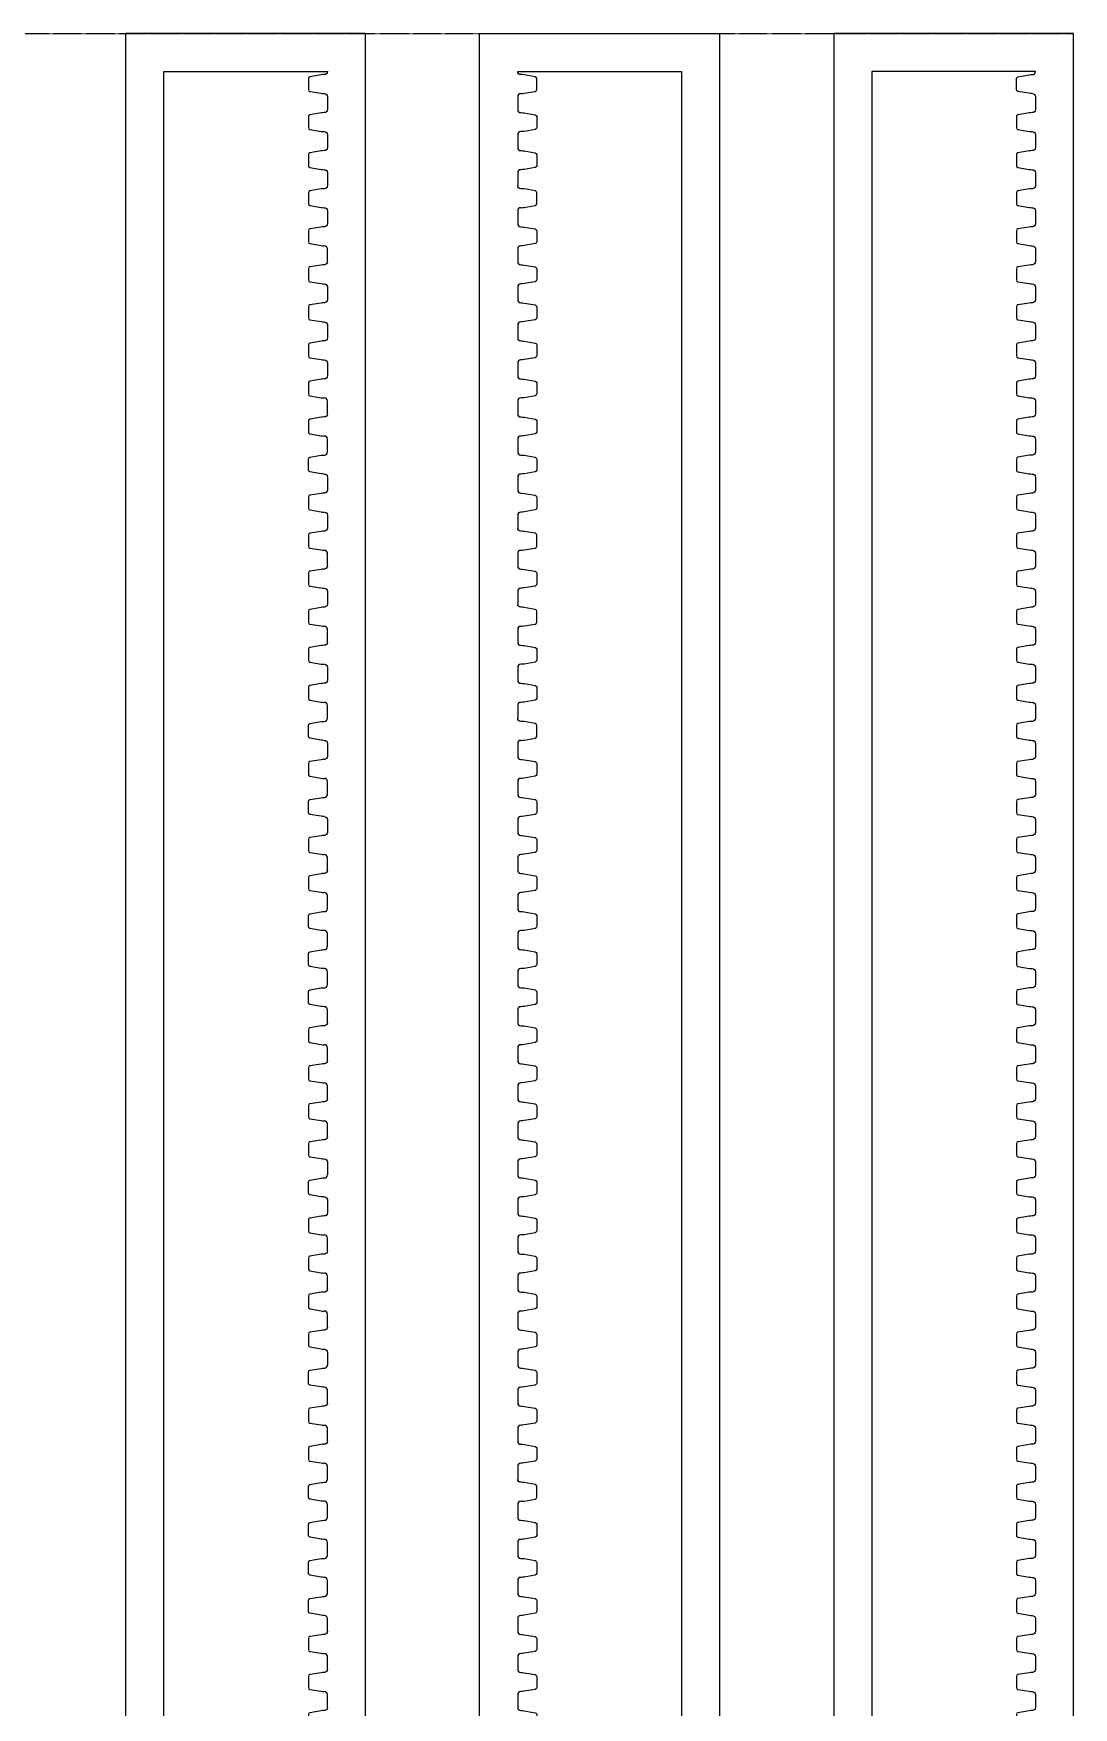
# Model space of a CAD drawing. Header units: millimetres. Extents: x -290 to 290, y -440 to 440.
# Drawn here: x 16.8 to 290, y 0 to 440 of the extents above; entities that cross this region are included whole.
import ezdxf

# ---------------------------------------------------------------- set-up
doc = ezdxf.new("R2010")
doc.units = ezdxf.units.MM
doc.linetypes.add('DASHED', pattern=[0.2067, 0.1654, -0.0413])

msp = doc.modelspace()

# ---------------------------------------------------------------- linework, layer by layer
at = {"color": 190, "linetype": 'DASHED', "lineweight": 25, "true_color": 0x8018ff}
for p in [(-290, 440), (290, -440)]:
    msp.add_line(p, (290, 440), dxfattribs=at)
for points in [[(104, 440), (41, 440), (41, -180), (104, -180)], [(134, 440), (197, 440), (197, -180), (134, -180)], [(290, 440), (227, 440), (227, -180), (290, -180)]]:
    msp.add_lwpolyline(points, close=True)
for points in [[(93.2, -165.8, -0.414214), (94, -166.6), (94, -169.2, -0.414214), (93.2, -170), (51, -170), (51, 430), (94, 430, -0.414214), (93.2, 429.2), (93.16, 429.2, 0.041311), (92.34, 429.13), (89.42, 428.64, 0.366629), (89, 428.15), (89, 425.25, 0.366629), (89.42, 424.76), (92.34, 424.27, 0.041311), (93.16, 424.2)], [(144.84, 424.2, 0.041311), (145.66, 424.27), (148.58, 424.76, 0.366629), (149, 425.25), (149, 428.15, 0.366629), (148.58, 428.64), (145.66, 429.13, 0.041311), (144.84, 429.2), (144.8, 429.2, -0.414214), (144, 430), (187, 430), (187, -170), (144.8, -170, -0.414214), (144, -169.2), (144, -166.6, -0.414214), (144.8, -165.8)], [(279.16, 424.2, -0.041311), (278.34, 424.27), (275.42, 424.76, -0.366629), (275, 425.25), (275, 428.15, -0.366629), (275.42, 428.64), (278.34, 429.13, -0.041311), (279.16, 429.2), (279.2, 429.2, 0.414214), (280, 430), (237, 430), (237, -170), (279.2, -170, 0.414214), (280, -169.2), (280, -166.6, 0.414214), (279.2, -165.8)], [(93.2, 424.2, -0.414214), (94, 423.4), (94, 420)], [(144.8, 424.2, 0.414214), (144, 423.4), (144, 420)], [(279.2, 424.2, -0.414214), (280, 423.4), (280, 420)], [(94, 420, -0.414214), (93.2, 419.2), (93.16, 419.2, 0.041311), (92.34, 419.13), (89.42, 418.64, 0.366629), (89, 418.15), (89, 415.25, 0.366629), (89.42, 414.76), (92.34, 414.27, 0.041311), (93.16, 414.2)], [(144, 420, 0.414214), (144.8, 419.2), (144.84, 419.2, -0.041311), (145.66, 419.13), (148.58, 418.64, -0.366629), (149, 418.15), (149, 415.25, -0.366629), (148.58, 414.76), (145.66, 414.27, -0.041311), (144.84, 414.2)], [(280, 420, -0.414214), (279.2, 419.2), (279.16, 419.2, 0.041311), (278.34, 419.13), (275.42, 418.64, 0.366629), (275, 418.15), (275, 415.25, 0.366629), (275.42, 414.76), (278.34, 414.27, 0.041311), (279.16, 414.2)], [(93.2, 414.2, -0.414214), (94, 413.4), (94, 410)], [(144.8, 414.2, 0.414214), (144, 413.4), (144, 410)], [(279.2, 414.2, -0.414214), (280, 413.4), (280, 410)], [(94, 410, -0.414214), (93.2, 409.2), (93.16, 409.2, 0.041311), (92.34, 409.13), (89.42, 408.64, 0.366629), (89, 408.15), (89, 405.25, 0.366629), (89.42, 404.76), (92.34, 404.27, 0.041311), (93.16, 404.2)], [(144, 410, 0.414214), (144.8, 409.2), (144.84, 409.2, -0.041311), (145.66, 409.13), (148.58, 408.64, -0.366629), (149, 408.15), (149, 405.25, -0.366629), (148.58, 404.76), (145.66, 404.27, -0.041311), (144.84, 404.2)], [(280, 410, -0.414214), (279.2, 409.2), (279.16, 409.2, 0.041311), (278.34, 409.13), (275.42, 408.64, 0.366629), (275, 408.15), (275, 405.25, 0.366629), (275.42, 404.76), (278.34, 404.27, 0.041311), (279.16, 404.2)], [(93.2, 404.2, -0.414214), (94, 403.4), (94, 400)], [(144.8, 404.2, 0.414214), (144, 403.4), (144, 400)], [(279.2, 404.2, -0.414214), (280, 403.4), (280, 400)], [(94, 400, -0.414214), (93.2, 399.2), (93.16, 399.2, 0.041311), (92.34, 399.13), (89.42, 398.64, 0.366629), (89, 398.15), (89, 395.25, 0.366629), (89.42, 394.76), (92.34, 394.27, 0.041311), (93.16, 394.2)], [(144.84, 394.2, 0.041311), (145.66, 394.27), (148.58, 394.76, 0.366629), (149, 395.25), (149, 398.15, 0.366629), (148.58, 398.64), (145.66, 399.13, 0.041311), (144.84, 399.2), (144.8, 399.2, -0.414214), (144, 400)], [(280, 400, -0.414214), (279.2, 399.2), (279.16, 399.2, 0.041311), (278.34, 399.13), (275.42, 398.64, 0.366629), (275, 398.15), (275, 395.25, 0.366629), (275.42, 394.76), (278.34, 394.27, 0.041311), (279.16, 394.2)], [(93.2, 394.2, -0.414214), (94, 393.4), (94, 390)], [(144.8, 394.2, 0.414214), (144, 393.4), (144, 390)], [(279.2, 394.2, -0.414214), (280, 393.4), (280, 390)], [(94, 390, -0.414214), (93.2, 389.2), (93.16, 389.2, 0.041311), (92.34, 389.13), (89.42, 388.64, 0.366629), (89, 388.15), (89, 385.25, 0.366629), (89.42, 384.76), (92.34, 384.27, 0.041311), (93.16, 384.2)], [(144, 390, 0.414214), (144.8, 389.2), (144.84, 389.2, -0.041311), (145.66, 389.13), (148.58, 388.64, -0.366629), (149, 388.15), (149, 385.25, -0.366629), (148.58, 384.76), (145.66, 384.27, -0.041311), (144.84, 384.2)], [(280, 390, -0.414214), (279.2, 389.2), (279.16, 389.2, 0.041311), (278.34, 389.13), (275.42, 388.64, 0.366629), (275, 388.15), (275, 385.25, 0.366629), (275.42, 384.76), (278.34, 384.27, 0.041311), (279.16, 384.2)], [(94, 380), (94, 383.4, 0.414214), (93.2, 384.2)], [(144.8, 384.2, 0.414214), (144, 383.4), (144, 380)], [(279.2, 384.2, -0.414214), (280, 383.4), (280, 380)], [(94, 380, -0.414214), (93.2, 379.2), (93.16, 379.2, 0.041311), (92.34, 379.13), (89.42, 378.64, 0.366629), (89, 378.15), (89, 375.25, 0.366629), (89.42, 374.76), (92.34, 374.27, 0.041311), (93.16, 374.2)], [(144, 380, 0.414214), (144.8, 379.2), (144.84, 379.2, -0.041311), (145.66, 379.13), (148.58, 378.64, -0.366629), (149, 378.15), (149, 375.25, -0.366629), (148.58, 374.76), (145.66, 374.27, -0.041311), (144.84, 374.2)], [(280, 380, -0.414214), (279.2, 379.2), (279.16, 379.2, 0.041311), (278.34, 379.13), (275.42, 378.64, 0.366629), (275, 378.15), (275, 375.25, 0.366629), (275.42, 374.76), (278.34, 374.27, 0.041311), (279.16, 374.2)], [(93.2, 374.2, -0.414214), (94, 373.4), (94, 370)], [(144.8, 374.2, 0.414214), (144, 373.4), (144, 370)], [(279.2, 374.2, -0.414214), (280, 373.4), (280, 370)], [(94, 370, -0.414214), (93.2, 369.2), (93.16, 369.2, 0.041311), (92.34, 369.13), (89.42, 368.64, 0.366629), (89, 368.15), (89, 365.25, 0.366629), (89.42, 364.76), (92.34, 364.27, 0.041311), (93.16, 364.2)], [(144, 370, 0.414214), (144.8, 369.2), (144.84, 369.2, -0.041311), (145.66, 369.13), (148.58, 368.64, -0.366629), (149, 368.15), (149, 365.25, -0.366629), (148.58, 364.76), (145.66, 364.27, -0.041311), (144.84, 364.2)], [(280, 370, -0.414214), (279.2, 369.2), (279.16, 369.2, 0.041311), (278.34, 369.13), (275.42, 368.64, 0.366629), (275, 368.15), (275, 365.25, 0.366629), (275.42, 364.76), (278.34, 364.27, 0.041311), (279.16, 364.2)], [(93.2, 364.2, -0.414214), (94, 363.4), (94, 360)], [(144.8, 364.2, 0.414214), (144, 363.4), (144, 360)], [(279.2, 364.2, -0.414214), (280, 363.4), (280, 360)], [(94, 360, -0.414214), (93.2, 359.2), (93.16, 359.2, 0.041311), (92.34, 359.13), (89.42, 358.64, 0.366629), (89, 358.15), (89, 355.25, 0.366629), (89.42, 354.76), (92.34, 354.27, 0.041311), (93.16, 354.2)], [(144, 360, 0.414214), (144.8, 359.2), (144.84, 359.2, -0.041311), (145.66, 359.13), (148.58, 358.64, -0.366629), (149, 358.15), (149, 355.25, -0.366629), (148.58, 354.76), (145.66, 354.27, -0.041311), (144.84, 354.2)], [(280, 360, -0.414214), (279.2, 359.2), (279.16, 359.2, 0.041311), (278.34, 359.13), (275.42, 358.64, 0.366629), (275, 358.15), (275, 355.25, 0.366629), (275.42, 354.76), (278.34, 354.27, 0.041311), (279.16, 354.2)], [(93.2, 354.2, -0.414214), (94, 353.4), (94, 350)], [(144.8, 354.2, 0.414214), (144, 353.4), (144, 350)], [(279.2, 354.2, -0.414214), (280, 353.4), (280, 350)], [(94, 350, -0.414214), (93.2, 349.2), (93.16, 349.2, 0.041311), (92.34, 349.13), (89.42, 348.64, 0.366629), (89, 348.15), (89, 345.25, 0.366629), (89.42, 344.76), (92.34, 344.27, 0.041311), (93.16, 344.2)], [(144, 350, 0.414214), (144.8, 349.2), (144.84, 349.2, -0.041311), (145.66, 349.13), (148.58, 348.64, -0.366629), (149, 348.15), (149, 345.25, -0.366629), (148.58, 344.76), (145.66, 344.27, -0.041311), (144.84, 344.2)], [(280, 350, -0.414214), (279.2, 349.2), (279.16, 349.2, 0.041311), (278.34, 349.13), (275.42, 348.64, 0.366629), (275, 348.15), (275, 345.25, 0.366629), (275.42, 344.76), (278.34, 344.27, 0.041311), (279.16, 344.2)], [(94, 340), (94, 343.4, 0.414214), (93.2, 344.2)], [(144.8, 344.2, 0.414214), (144, 343.4), (144, 340)], [(279.2, 344.2, -0.414214), (280, 343.4), (280, 340)], [(94, 340, -0.414214), (93.2, 339.2), (93.16, 339.2, 0.041311), (92.34, 339.13), (89.42, 338.64, 0.366629), (89, 338.15), (89, 335.25, 0.366629), (89.42, 334.76), (92.34, 334.27, 0.041311), (93.16, 334.2)], [(144, 340, 0.414214), (144.8, 339.2), (144.84, 339.2, -0.041311), (145.66, 339.13), (148.58, 338.64, -0.366629), (149, 338.15), (149, 335.25, -0.366629), (148.58, 334.76), (145.66, 334.27, -0.041311), (144.84, 334.2)], [(280, 340, -0.414214), (279.2, 339.2), (279.16, 339.2, 0.041311), (278.34, 339.13), (275.42, 338.64, 0.366629), (275, 338.15), (275, 335.25, 0.366629), (275.42, 334.76), (278.34, 334.27, 0.041311), (279.16, 334.2)], [(93.16, 324.2, -0.041311), (92.34, 324.27), (89.42, 324.76, -0.366629), (89, 325.25), (89, 328.15, -0.366629), (89.42, 328.64), (92.34, 329.13, -0.041311), (93.16, 329.2), (93.2, 329.2, 0.414214), (94, 330)], [(94, 330), (94, 333.4, 0.414214), (93.2, 334.2)], [(144.8, 334.2, 0.414214), (144, 333.4), (144, 330)], [(144, 330, 0.414214), (144.8, 329.2), (144.84, 329.2, -0.041311), (145.66, 329.13), (148.58, 328.64, -0.366629), (149, 328.15), (149, 325.25, -0.366629), (148.58, 324.76), (145.66, 324.27, -0.041311), (144.84, 324.2)], [(280, 330, -0.414214), (279.2, 329.2), (279.16, 329.2, 0.041311), (278.34, 329.13), (275.42, 328.64, 0.366629), (275, 328.15), (275, 325.25, 0.366629), (275.42, 324.76), (278.34, 324.27, 0.041311), (279.16, 324.2)], [(279.2, 334.2, -0.414214), (280, 333.4), (280, 330)], [(93.2, 324.2, -0.414214), (94, 323.4), (94, 320)], [(144.8, 324.2, 0.414214), (144, 323.4), (144, 320)], [(279.2, 324.2, -0.414214), (280, 323.4), (280, 320)], [(94, 320, -0.414214), (93.2, 319.2), (93.16, 319.2, 0.041311), (92.34, 319.13), (89.42, 318.64, 0.366629), (89, 318.15), (89, 315.25, 0.366629), (89.42, 314.76), (92.34, 314.27, 0.041311), (93.16, 314.2)], [(144, 320, 0.414214), (144.8, 319.2), (144.84, 319.2, -0.041311), (145.66, 319.13), (148.58, 318.64, -0.366629), (149, 318.15), (149, 315.25, -0.366629), (148.58, 314.76), (145.66, 314.27, -0.041311), (144.84, 314.2)], [(280, 320, -0.414214), (279.2, 319.2), (279.16, 319.2, 0.041311), (278.34, 319.13), (275.42, 318.64, 0.366629), (275, 318.15), (275, 315.25, 0.366629), (275.42, 314.76), (278.34, 314.27, 0.041311), (279.16, 314.2)], [(93.2, 314.2, -0.414214), (94, 313.4), (94, 310)], [(144.8, 314.2, 0.414214), (144, 313.4), (144, 310)], [(279.2, 314.2, -0.414214), (280, 313.4), (280, 310)], [(94, 310, -0.414214), (93.2, 309.2), (93.16, 309.2, 0.041311), (92.34, 309.13), (89.42, 308.64, 0.366629), (89, 308.15), (89, 305.25, 0.366629), (89.42, 304.76), (92.34, 304.27, 0.041311), (93.16, 304.2)], [(144.84, 304.2, 0.041311), (145.66, 304.27), (148.58, 304.76, 0.366629), (149, 305.25), (149, 308.15, 0.366629), (148.58, 308.64), (145.66, 309.13, 0.041311), (144.84, 309.2), (144.8, 309.2, -0.414214), (144, 310)], [(280, 310, -0.414214), (279.2, 309.2), (279.16, 309.2, 0.041311), (278.34, 309.13), (275.42, 308.64, 0.366629), (275, 308.15), (275, 305.25, 0.366629), (275.42, 304.76), (278.34, 304.27, 0.041311), (279.16, 304.2)], [(94, 300), (94, 303.4, 0.414214), (93.2, 304.2)], [(144.8, 304.2, 0.414214), (144, 303.4), (144, 300)], [(279.2, 304.2, -0.414214), (280, 303.4), (280, 300)], [(94, 300, -0.414214), (93.2, 299.2), (93.16, 299.2, 0.041311), (92.34, 299.13), (89.42, 298.64, 0.366629), (89, 298.15), (89, 295.25, 0.366629), (89.42, 294.76), (92.34, 294.27, 0.041311), (93.16, 294.2)], [(144, 300, 0.414214), (144.8, 299.2), (144.84, 299.2, -0.041311), (145.66, 299.13), (148.58, 298.64, -0.366629), (149, 298.15), (149, 295.25, -0.366629), (148.58, 294.76), (145.66, 294.27, -0.041311), (144.84, 294.2)], [(280, 300, -0.414214), (279.2, 299.2), (279.16, 299.2, 0.041311), (278.34, 299.13), (275.42, 298.64, 0.366629), (275, 298.15), (275, 295.25, 0.366629), (275.42, 294.76), (278.34, 294.27, 0.041311), (279.16, 294.2)], [(93.2, 294.2, -0.414214), (94, 293.4), (94, 290)], [(144.8, 294.2, 0.414214), (144, 293.4), (144, 290)], [(279.2, 294.2, -0.414214), (280, 293.4), (280, 290)], [(94, 290, -0.414214), (93.2, 289.2), (93.16, 289.2, 0.041311), (92.34, 289.13), (89.42, 288.64, 0.366629), (89, 288.15), (89, 285.25, 0.366629), (89.42, 284.76), (92.34, 284.27, 0.041311), (93.16, 284.2)], [(144.84, 284.2, 0.041311), (145.66, 284.27), (148.58, 284.76, 0.366629), (149, 285.25), (149, 288.15, 0.366629), (148.58, 288.64), (145.66, 289.13, 0.041311), (144.84, 289.2), (144.8, 289.2, -0.414214), (144, 290)], [(280, 290, -0.414214), (279.2, 289.2), (279.16, 289.2, 0.041311), (278.34, 289.13), (275.42, 288.64, 0.366629), (275, 288.15), (275, 285.25, 0.366629), (275.42, 284.76), (278.34, 284.27, 0.041311), (279.16, 284.2)], [(94, 280), (94, 283.4, 0.414214), (93.2, 284.2)], [(144.8, 284.2, 0.414214), (144, 283.4), (144, 280)], [(279.2, 284.2, -0.414214), (280, 283.4), (280, 280)], [(94, 280, -0.414214), (93.2, 279.2), (93.16, 279.2, 0.041311), (92.34, 279.13), (89.42, 278.64, 0.366629), (89, 278.15), (89, 275.25, 0.366629), (89.42, 274.76), (92.34, 274.27, 0.041311), (93.16, 274.2)], [(144, 280, 0.414214), (144.8, 279.2), (144.84, 279.2, -0.041311), (145.66, 279.13), (148.58, 278.64, -0.366629), (149, 278.15), (149, 275.25, -0.366629), (148.58, 274.76), (145.66, 274.27, -0.041311), (144.84, 274.2)], [(280, 280, -0.414214), (279.2, 279.2), (279.16, 279.2, 0.041311), (278.34, 279.13), (275.42, 278.64, 0.366629), (275, 278.15), (275, 275.25, 0.366629), (275.42, 274.76), (278.34, 274.27, 0.041311), (279.16, 274.2)], [(93.2, 274.2, -0.414214), (94, 273.4), (94, 270)], [(144.8, 274.2, 0.414214), (144, 273.4), (144, 270)], [(279.2, 274.2, -0.414214), (280, 273.4), (280, 270)], [(94, 270, -0.414214), (93.2, 269.2), (93.16, 269.2, 0.041311), (92.34, 269.13), (89.42, 268.64, 0.366629), (89, 268.15), (89, 265.25, 0.366629), (89.42, 264.76), (92.34, 264.27, 0.041311), (93.16, 264.2)], [(144, 270, 0.414214), (144.8, 269.2), (144.84, 269.2, -0.041311), (145.66, 269.13), (148.58, 268.64, -0.366629), (149, 268.15), (149, 265.25, -0.366629), (148.58, 264.76), (145.66, 264.27, -0.041311), (144.84, 264.2)], [(280, 270, -0.414214), (279.2, 269.2), (279.16, 269.2, 0.041311), (278.34, 269.13), (275.42, 268.64, 0.366629), (275, 268.15), (275, 265.25, 0.366629), (275.42, 264.76), (278.34, 264.27, 0.041311), (279.16, 264.2)], [(94, 260), (94, 263.4, 0.414214), (93.2, 264.2)], [(144.8, 264.2, 0.414214), (144, 263.4), (144, 260)], [(279.2, 264.2, -0.414214), (280, 263.4), (280, 260)], [(93.16, 254.2, -0.041311), (92.34, 254.27), (89.42, 254.76, -0.366629), (89, 255.25), (89, 258.15, -0.366629), (89.42, 258.64), (92.34, 259.13, -0.041311), (93.16, 259.2), (93.2, 259.2, 0.414214), (94, 260)], [(144.84, 254.2, 0.041311), (145.66, 254.27), (148.58, 254.76, 0.366629), (149, 255.25), (149, 258.15, 0.366629), (148.58, 258.64), (145.66, 259.13, 0.041311), (144.84, 259.2), (144.8, 259.2, -0.414214), (144, 260)], [(280, 260, -0.414214), (279.2, 259.2), (279.16, 259.2, 0.041311), (278.34, 259.13), (275.42, 258.64, 0.366629), (275, 258.15), (275, 255.25, 0.366629), (275.42, 254.76), (278.34, 254.27, 0.041311), (279.16, 254.2)], [(93.2, 254.2, -0.414214), (94, 253.4), (94, 250)], [(144.8, 254.2, 0.414214), (144, 253.4), (144, 250)], [(279.2, 254.2, -0.414214), (280, 253.4), (280, 250)], [(94, 250, -0.414214), (93.2, 249.2), (93.16, 249.2, 0.041311), (92.34, 249.13), (89.42, 248.64, 0.366629), (89, 248.15), (89, 245.25, 0.366629), (89.42, 244.76), (92.34, 244.27, 0.041311), (93.16, 244.2)], [(144, 250, 0.414214), (144.8, 249.2), (144.84, 249.2, -0.041311), (145.66, 249.13), (148.58, 248.64, -0.366629), (149, 248.15), (149, 245.25, -0.366629), (148.58, 244.76), (145.66, 244.27, -0.041311), (144.84, 244.2)], [(280, 250, -0.414214), (279.2, 249.2), (279.16, 249.2, 0.041311), (278.34, 249.13), (275.42, 248.64, 0.366629), (275, 248.15), (275, 245.25, 0.366629), (275.42, 244.76), (278.34, 244.27, 0.041311), (279.16, 244.2)], [(94, 240), (94, 243.4, 0.414214), (93.2, 244.2)], [(144.8, 244.2, 0.414214), (144, 243.4), (144, 240)], [(279.2, 244.2, -0.414214), (280, 243.4), (280, 240)], [(93.16, 234.2, -0.041311), (92.34, 234.27), (89.42, 234.76, -0.366629), (89, 235.25), (89, 238.15, -0.366629), (89.42, 238.64), (92.34, 239.13, -0.041311), (93.16, 239.2), (93.2, 239.2, 0.414214), (94, 240)], [(144, 240, 0.414214), (144.8, 239.2), (144.84, 239.2, -0.041311), (145.66, 239.13), (148.58, 238.64, -0.366629), (149, 238.15), (149, 235.25, -0.366629), (148.58, 234.76), (145.66, 234.27, -0.041311), (144.84, 234.2)], [(280, 240, -0.414214), (279.2, 239.2), (279.16, 239.2, 0.041311), (278.34, 239.13), (275.42, 238.64, 0.366629), (275, 238.15), (275, 235.25, 0.366629), (275.42, 234.76), (278.34, 234.27, 0.041311), (279.16, 234.2)], [(93.2, 234.2, -0.414214), (94, 233.4), (94, 230)], [(144.8, 234.2, 0.414214), (144, 233.4), (144, 230)], [(279.2, 234.2, -0.414214), (280, 233.4), (280, 230)], [(94, 230, -0.414214), (93.2, 229.2), (93.16, 229.2, 0.041311), (92.34, 229.13), (89.42, 228.64, 0.366629), (89, 228.15), (89, 225.25, 0.366629), (89.42, 224.76), (92.34, 224.27, 0.041311), (93.16, 224.2)], [(144, 230, 0.414214), (144.8, 229.2), (144.84, 229.2, -0.041311), (145.66, 229.13), (148.58, 228.64, -0.366629), (149, 228.15), (149, 225.25, -0.366629), (148.58, 224.76), (145.66, 224.27, -0.041311), (144.84, 224.2)], [(280, 230, -0.414214), (279.2, 229.2), (279.16, 229.2, 0.041311), (278.34, 229.13), (275.42, 228.64, 0.366629), (275, 228.15), (275, 225.25, 0.366629), (275.42, 224.76), (278.34, 224.27, 0.041311), (279.16, 224.2)], [(94, 220, -0.414214), (93.2, 219.2), (93.16, 219.2, 0.041311), (92.34, 219.13), (89.42, 218.64, 0.366629), (89, 218.15), (89, 215.25, 0.366629), (89.42, 214.76), (92.34, 214.27, 0.041311), (93.16, 214.2)], [(94, 220), (94, 223.4, 0.414214), (93.2, 224.2)], [(144.8, 224.2, 0.414214), (144, 223.4), (144, 220)], [(144, 220, 0.414214), (144.8, 219.2), (144.84, 219.2, -0.041311), (145.66, 219.13), (148.58, 218.64, -0.366629), (149, 218.15), (149, 215.25, -0.366629), (148.58, 214.76), (145.66, 214.27, -0.041311), (144.84, 214.2)], [(280, 220, -0.414214), (279.2, 219.2), (279.16, 219.2, 0.041311), (278.34, 219.13), (275.42, 218.64, 0.366629), (275, 218.15), (275, 215.25, 0.366629), (275.42, 214.76), (278.34, 214.27, 0.041311), (279.16, 214.2)], [(279.2, 224.2, -0.414214), (280, 223.4), (280, 220)], [(94, 210), (94, 213.4, 0.414214), (93.2, 214.2)], [(144.8, 214.2, 0.414214), (144, 213.4), (144, 210)], [(279.2, 214.2, -0.414214), (280, 213.4), (280, 210)], [(93.16, 204.2, -0.041311), (92.34, 204.27), (89.42, 204.76, -0.366629), (89, 205.25), (89, 208.15, -0.366629), (89.42, 208.64), (92.34, 209.13, -0.041311), (93.16, 209.2), (93.2, 209.2, 0.414214), (94, 210)], [(144, 210, 0.414214), (144.8, 209.2), (144.84, 209.2, -0.041311), (145.66, 209.13), (148.58, 208.64, -0.366629), (149, 208.15), (149, 205.25, -0.366629), (148.58, 204.76), (145.66, 204.27, -0.041311), (144.84, 204.2)], [(280, 210, -0.414214), (279.2, 209.2), (279.16, 209.2, 0.041311), (278.34, 209.13), (275.42, 208.64, 0.366629), (275, 208.15), (275, 205.25, 0.366629), (275.42, 204.76), (278.34, 204.27, 0.041311), (279.16, 204.2)], [(94, 200), (94, 203.4, 0.414214), (93.2, 204.2)], [(144.8, 204.2, 0.414214), (144, 203.4), (144, 200)], [(279.2, 204.2, -0.414214), (280, 203.4), (280, 200)], [(93.16, 194.2, -0.041311), (92.34, 194.27), (89.42, 194.76, -0.366629), (89, 195.25), (89, 198.15, -0.366629), (89.42, 198.64), (92.34, 199.13, -0.041311), (93.16, 199.2), (93.2, 199.2, 0.414214), (94, 200)], [(144, 200, 0.414214), (144.8, 199.2), (144.84, 199.2, -0.041311), (145.66, 199.13), (148.58, 198.64, -0.366629), (149, 198.15), (149, 195.25, -0.366629), (148.58, 194.76), (145.66, 194.27, -0.041311), (144.84, 194.2)], [(280, 200, -0.414214), (279.2, 199.2), (279.16, 199.2, 0.041311), (278.34, 199.13), (275.42, 198.64, 0.366629), (275, 198.15), (275, 195.25, 0.366629), (275.42, 194.76), (278.34, 194.27, 0.041311), (279.16, 194.2)], [(94, 190), (94, 193.4, 0.414214), (93.2, 194.2)], [(144.8, 194.2, 0.414214), (144, 193.4), (144, 190)], [(279.2, 194.2, -0.414214), (280, 193.4), (280, 190)], [(93.16, 184.2, -0.041311), (92.34, 184.27), (89.42, 184.76, -0.366629), (89, 185.25), (89, 188.15, -0.366629), (89.42, 188.64), (92.34, 189.13, -0.041311), (93.16, 189.2), (93.2, 189.2, 0.414214), (94, 190)], [(144, 190, 0.414214), (144.8, 189.2), (144.84, 189.2, -0.041311), (145.66, 189.13), (148.58, 188.64, -0.366629), (149, 188.15), (149, 185.25, -0.366629), (148.58, 184.76), (145.66, 184.27, -0.041311), (144.84, 184.2)], [(280, 190, -0.414214), (279.2, 189.2), (279.16, 189.2, 0.041311), (278.34, 189.13), (275.42, 188.64, 0.366629), (275, 188.15), (275, 185.25, 0.366629), (275.42, 184.76), (278.34, 184.27, 0.041311), (279.16, 184.2)], [(94, 180), (94, 183.4, 0.414214), (93.2, 184.2)], [(144.8, 184.2, 0.414214), (144, 183.4), (144, 180)], [(279.2, 184.2, -0.414214), (280, 183.4), (280, 180)], [(94, 180, -0.414214), (93.2, 179.2), (93.16, 179.2, 0.041311), (92.34, 179.13), (89.42, 178.64, 0.366629), (89, 178.15), (89, 175.25, 0.366629), (89.42, 174.76), (92.34, 174.27, 0.041311), (93.16, 174.2)], [(144, 180, 0.414214), (144.8, 179.2), (144.84, 179.2, -0.041311), (145.66, 179.13), (148.58, 178.64, -0.366629), (149, 178.15), (149, 175.25, -0.366629), (148.58, 174.76), (145.66, 174.27, -0.041311), (144.84, 174.2)], [(280, 180, -0.414214), (279.2, 179.2), (279.16, 179.2, 0.041311), (278.34, 179.13), (275.42, 178.64, 0.366629), (275, 178.15), (275, 175.25, 0.366629), (275.42, 174.76), (278.34, 174.27, 0.041311), (279.16, 174.2)], [(94, 170), (94, 173.4, 0.414214), (93.2, 174.2)], [(144.8, 174.2, 0.414214), (144, 173.4), (144, 170)], [(279.2, 174.2, -0.414214), (280, 173.4), (280, 170)], [(94, 170, -0.414214), (93.2, 169.2), (93.16, 169.2, 0.041311), (92.34, 169.13), (89.42, 168.64, 0.366629), (89, 168.15), (89, 165.25, 0.366629), (89.42, 164.76), (92.34, 164.27, 0.041311), (93.16, 164.2)], [(144, 170, 0.414214), (144.8, 169.2), (144.84, 169.2, -0.041311), (145.66, 169.13), (148.58, 168.64, -0.366629), (149, 168.15), (149, 165.25, -0.366629), (148.58, 164.76), (145.66, 164.27, -0.041311), (144.84, 164.2)], [(280, 170, -0.414214), (279.2, 169.2), (279.16, 169.2, 0.041311), (278.34, 169.13), (275.42, 168.64, 0.366629), (275, 168.15), (275, 165.25, 0.366629), (275.42, 164.76), (278.34, 164.27, 0.041311), (279.16, 164.2)], [(94, 160), (94, 163.4, 0.414214), (93.2, 164.2)], [(144.8, 164.2, 0.414214), (144, 163.4), (144, 160)], [(279.2, 164.2, -0.414214), (280, 163.4), (280, 160)], [(94, 160, -0.414214), (93.2, 159.2), (93.16, 159.2, 0.041311), (92.34, 159.13), (89.42, 158.64, 0.366629), (89, 158.15), (89, 155.25, 0.366629), (89.42, 154.76), (92.34, 154.27, 0.041311), (93.16, 154.2)], [(144, 160, 0.414214), (144.8, 159.2), (144.84, 159.2, -0.041311), (145.66, 159.13), (148.58, 158.64, -0.366629), (149, 158.15), (149, 155.25, -0.366629), (148.58, 154.76), (145.66, 154.27, -0.041311), (144.84, 154.2)], [(280, 160, -0.414214), (279.2, 159.2), (279.16, 159.2, 0.041311), (278.34, 159.13), (275.42, 158.64, 0.366629), (275, 158.15), (275, 155.25, 0.366629), (275.42, 154.76), (278.34, 154.27, 0.041311), (279.16, 154.2)], [(94, 150), (94, 153.4, 0.414214), (93.2, 154.2)], [(144.8, 154.2, 0.414214), (144, 153.4), (144, 150)], [(279.2, 154.2, -0.414214), (280, 153.4), (280, 150)], [(94, 150, -0.414214), (93.2, 149.2), (93.16, 149.2, 0.041311), (92.34, 149.13), (89.42, 148.64, 0.366629), (89, 148.15), (89, 145.25, 0.366629), (89.42, 144.76), (92.34, 144.27, 0.041311), (93.16, 144.2)], [(144, 150, 0.414214), (144.8, 149.2), (144.84, 149.2, -0.041311), (145.66, 149.13), (148.58, 148.64, -0.366629), (149, 148.15), (149, 145.25, -0.366629), (148.58, 144.76), (145.66, 144.27, -0.041311), (144.84, 144.2)], [(280, 150, -0.414214), (279.2, 149.2), (279.16, 149.2, 0.041311), (278.34, 149.13), (275.42, 148.64, 0.366629), (275, 148.15), (275, 145.25, 0.366629), (275.42, 144.76), (278.34, 144.27, 0.041311), (279.16, 144.2)], [(93.2, 144.2, -0.414214), (94, 143.4), (94, 140)], [(144.8, 144.2, 0.414214), (144, 143.4), (144, 140)], [(279.2, 144.2, -0.414214), (280, 143.4), (280, 140)], [(93.16, 134.2, -0.041311), (92.34, 134.27), (89.42, 134.76, -0.366629), (89, 135.25), (89, 138.15, -0.366629), (89.42, 138.64), (92.34, 139.13, -0.041311), (93.16, 139.2), (93.2, 139.2, 0.414214), (94, 140)], [(144, 140, 0.414214), (144.8, 139.2), (144.84, 139.2, -0.041311), (145.66, 139.13), (148.58, 138.64, -0.366629), (149, 138.15), (149, 135.25, -0.366629), (148.58, 134.76), (145.66, 134.27, -0.041311), (144.84, 134.2)], [(280, 140, -0.414214), (279.2, 139.2), (279.16, 139.2, 0.041311), (278.34, 139.13), (275.42, 138.64, 0.366629), (275, 138.15), (275, 135.25, 0.366629), (275.42, 134.76), (278.34, 134.27, 0.041311), (279.16, 134.2)], [(93.2, 134.2, -0.414214), (94, 133.4), (94, 130)], [(144.8, 134.2, 0.414214), (144, 133.4), (144, 130)], [(279.2, 134.2, -0.414214), (280, 133.4), (280, 130)], [(94, 130, -0.414214), (93.2, 129.2), (93.16, 129.2, 0.041311), (92.34, 129.13), (89.42, 128.64, 0.366629), (89, 128.15), (89, 125.25, 0.366629), (89.42, 124.76), (92.34, 124.27, 0.041311), (93.16, 124.2)], [(144, 130, 0.414214), (144.8, 129.2), (144.84, 129.2, -0.041311), (145.66, 129.13), (148.58, 128.64, -0.366629), (149, 128.15), (149, 125.25, -0.366629), (148.58, 124.76), (145.66, 124.27, -0.041311), (144.84, 124.2)], [(280, 130, -0.414214), (279.2, 129.2), (279.16, 129.2, 0.041311), (278.34, 129.13), (275.42, 128.64, 0.366629), (275, 128.15), (275, 125.25, 0.366629), (275.42, 124.76), (278.34, 124.27, 0.041311), (279.16, 124.2)], [(94, 120), (94, 123.4, 0.414214), (93.2, 124.2)], [(144.8, 124.2, 0.414214), (144, 123.4), (144, 120)], [(279.2, 124.2, -0.414214), (280, 123.4), (280, 120)], [(94, 120, -0.414214), (93.2, 119.2), (93.16, 119.2, 0.041311), (92.34, 119.13), (89.42, 118.64, 0.366629), (89, 118.15), (89, 115.25, 0.366629), (89.42, 114.76), (92.34, 114.27, 0.041311), (93.16, 114.2)], [(144, 120, 0.414214), (144.8, 119.2), (144.84, 119.2, -0.041311), (145.66, 119.13), (148.58, 118.64, -0.366629), (149, 118.15), (149, 115.25, -0.366629), (148.58, 114.76), (145.66, 114.27, -0.041311), (144.84, 114.2)], [(280, 120, -0.414214), (279.2, 119.2), (279.16, 119.2, 0.041311), (278.34, 119.13), (275.42, 118.64, 0.366629), (275, 118.15), (275, 115.25, 0.366629), (275.42, 114.76), (278.34, 114.27, 0.041311), (279.16, 114.2)], [(94, 110, -0.414214), (93.2, 109.2), (93.16, 109.2, 0.041311), (92.34, 109.13), (89.42, 108.64, 0.366629), (89, 108.15), (89, 105.25, 0.366629), (89.42, 104.76), (92.34, 104.27, 0.041311), (93.16, 104.2)], [(94, 110), (94, 113.4, 0.414214), (93.2, 114.2)], [(144.8, 114.2, 0.414214), (144, 113.4), (144, 110)], [(144, 110, 0.414214), (144.8, 109.2), (144.84, 109.2, -0.041311), (145.66, 109.13), (148.58, 108.64, -0.366629), (149, 108.15), (149, 105.25, -0.366629), (148.58, 104.76), (145.66, 104.27, -0.041311), (144.84, 104.2)], [(280, 110, -0.414214), (279.2, 109.2), (279.16, 109.2, 0.041311), (278.34, 109.13), (275.42, 108.64, 0.366629), (275, 108.15), (275, 105.25, 0.366629), (275.42, 104.76), (278.34, 104.27, 0.041311), (279.16, 104.2)], [(279.2, 114.2, -0.414214), (280, 113.4), (280, 110)], [(94, 100), (94, 103.4, 0.414214), (93.2, 104.2)], [(144.8, 104.2, 0.414214), (144, 103.4), (144, 100)], [(279.2, 104.2, -0.414214), (280, 103.4), (280, 100)], [(94, 100, -0.414214), (93.2, 99.2), (93.16, 99.2, 0.041311), (92.34, 99.13), (89.42, 98.64, 0.366629), (89, 98.15), (89, 95.25, 0.366629), (89.42, 94.76), (92.34, 94.27, 0.041311), (93.16, 94.2)], [(144, 100, 0.414214), (144.8, 99.2), (144.84, 99.2, -0.041311), (145.66, 99.13), (148.58, 98.64, -0.366629), (149, 98.15), (149, 95.25, -0.366629), (148.58, 94.76), (145.66, 94.27, -0.041311), (144.84, 94.2)], [(280, 100, -0.414214), (279.2, 99.2), (279.16, 99.2, 0.041311), (278.34, 99.13), (275.42, 98.64, 0.366629), (275, 98.15), (275, 95.25, 0.366629), (275.42, 94.76), (278.34, 94.27, 0.041311), (279.16, 94.2)], [(93.2, 94.2, -0.414214), (94, 93.4), (94, 90)], [(144.8, 94.2, 0.414214), (144, 93.4), (144, 90)], [(279.2, 94.2, -0.414214), (280, 93.4), (280, 90)], [(93.16, 84.2, -0.041311), (92.34, 84.27), (89.42, 84.76, -0.366629), (89, 85.25), (89, 88.15, -0.366629), (89.42, 88.64), (92.34, 89.13, -0.041311), (93.16, 89.2), (93.2, 89.2, 0.414214), (94, 90)], [(144, 90, 0.414214), (144.8, 89.2), (144.84, 89.2, -0.041311), (145.66, 89.13), (148.58, 88.64, -0.366629), (149, 88.15), (149, 85.25, -0.366629), (148.58, 84.76), (145.66, 84.27, -0.041311), (144.84, 84.2)], [(280, 90, -0.414214), (279.2, 89.2), (279.16, 89.2, 0.041311), (278.34, 89.13), (275.42, 88.64, 0.366629), (275, 88.15), (275, 85.25, 0.366629), (275.42, 84.76), (278.34, 84.27, 0.041311), (279.16, 84.2)], [(94, 80), (94, 83.4, 0.414214), (93.2, 84.2)], [(144.8, 84.2, 0.414214), (144, 83.4), (144, 80)], [(279.2, 84.2, -0.414214), (280, 83.4), (280, 80)], [(94, 80, -0.414214), (93.2, 79.2), (93.16, 79.2, 0.041311), (92.34, 79.13), (89.42, 78.64, 0.366629), (89, 78.15), (89, 75.25, 0.366629), (89.42, 74.76), (92.34, 74.27, 0.041311), (93.16, 74.2)], [(144, 80, 0.414214), (144.8, 79.2), (144.84, 79.2, -0.041311), (145.66, 79.13), (148.58, 78.64, -0.366629), (149, 78.15), (149, 75.25, -0.366629), (148.58, 74.76), (145.66, 74.27, -0.041311), (144.84, 74.2)], [(280, 80, -0.414214), (279.2, 79.2), (279.16, 79.2, 0.041311), (278.34, 79.13), (275.42, 78.64, 0.366629), (275, 78.15), (275, 75.25, 0.366629), (275.42, 74.76), (278.34, 74.27, 0.041311), (279.16, 74.2)], [(94, 70), (94, 73.4, 0.414214), (93.2, 74.2)], [(144.8, 74.2, 0.414214), (144, 73.4), (144, 70)], [(279.2, 74.2, -0.414214), (280, 73.4), (280, 70)], [(94, 70, -0.414214), (93.2, 69.2), (93.16, 69.2, 0.041311), (92.34, 69.13), (89.42, 68.64, 0.366629), (89, 68.15), (89, 65.25, 0.366629), (89.42, 64.76), (92.34, 64.27, 0.041311), (93.16, 64.2)], [(144, 70, 0.414214), (144.8, 69.2), (144.84, 69.2, -0.041311), (145.66, 69.13), (148.58, 68.64, -0.366629), (149, 68.15), (149, 65.25, -0.366629), (148.58, 64.76), (145.66, 64.27, -0.041311), (144.84, 64.2)], [(280, 70, -0.414214), (279.2, 69.2), (279.16, 69.2, 0.041311), (278.34, 69.13), (275.42, 68.64, 0.366629), (275, 68.15), (275, 65.25, 0.366629), (275.42, 64.76), (278.34, 64.27, 0.041311), (279.16, 64.2)], [(94, 60), (94, 63.4, 0.414214), (93.2, 64.2)], [(144.8, 64.2, 0.414214), (144, 63.4), (144, 60)], [(279.2, 64.2, -0.414214), (280, 63.4), (280, 60)], [(93.16, 54.2, -0.041311), (92.34, 54.27), (89.42, 54.76, -0.366629), (89, 55.25), (89, 58.15, -0.366629), (89.42, 58.64), (92.34, 59.13, -0.041311), (93.16, 59.2), (93.2, 59.2, 0.414214), (94, 60)], [(144.84, 54.2, 0.041311), (145.66, 54.27), (148.58, 54.76, 0.366629), (149, 55.25), (149, 58.15, 0.366629), (148.58, 58.64), (145.66, 59.13, 0.041311), (144.84, 59.2), (144.8, 59.2, -0.414214), (144, 60)], [(280, 60, -0.414214), (279.2, 59.2), (279.16, 59.2, 0.041311), (278.34, 59.13), (275.42, 58.64, 0.366629), (275, 58.15), (275, 55.25, 0.366629), (275.42, 54.76), (278.34, 54.27, 0.041311), (279.16, 54.2)], [(94, 50), (94, 53.4, 0.414214), (93.2, 54.2)], [(144.8, 54.2, 0.414214), (144, 53.4), (144, 50)], [(279.2, 54.2, -0.414214), (280, 53.4), (280, 50)], [(93.16, 44.2, -0.041311), (92.34, 44.27), (89.42, 44.76, -0.366629), (89, 45.25), (89, 48.15, -0.366629), (89.42, 48.64), (92.34, 49.13, -0.041311), (93.16, 49.2), (93.2, 49.2, 0.414214), (94, 50)], [(144, 50, 0.414214), (144.8, 49.2), (144.84, 49.2, -0.041311), (145.66, 49.13), (148.58, 48.64, -0.366629), (149, 48.15), (149, 45.25, -0.366629), (148.58, 44.76), (145.66, 44.27, -0.041311), (144.84, 44.2)], [(280, 50, -0.414214), (279.2, 49.2), (279.16, 49.2, 0.041311), (278.34, 49.13), (275.42, 48.64, 0.366629), (275, 48.15), (275, 45.25, 0.366629), (275.42, 44.76), (278.34, 44.27, 0.041311), (279.16, 44.2)], [(94, 40), (94, 43.4, 0.414214), (93.2, 44.2)], [(144.8, 44.2, 0.414214), (144, 43.4), (144, 40)], [(279.2, 44.2, -0.414214), (280, 43.4), (280, 40)], [(93.16, 34.2, -0.041311), (92.34, 34.27), (89.42, 34.76, -0.366629), (89, 35.25), (89, 38.15, -0.366629), (89.42, 38.64), (92.34, 39.13, -0.041311), (93.16, 39.2), (93.2, 39.2, 0.414214), (94, 40)], [(144, 40, 0.414214), (144.8, 39.2), (144.84, 39.2, -0.041311), (145.66, 39.13), (148.58, 38.64, -0.366629), (149, 38.15), (149, 35.25, -0.366629), (148.58, 34.76), (145.66, 34.27, -0.041311), (144.84, 34.2)], [(280, 40, -0.414214), (279.2, 39.2), (279.16, 39.2, 0.041311), (278.34, 39.13), (275.42, 38.64, 0.366629), (275, 38.15), (275, 35.25, 0.366629), (275.42, 34.76), (278.34, 34.27, 0.041311), (279.16, 34.2)], [(94, 30), (94, 33.4, 0.414214), (93.2, 34.2)], [(144.8, 34.2, 0.414214), (144, 33.4), (144, 30)], [(279.2, 34.2, -0.414214), (280, 33.4), (280, 30)], [(93.16, 24.2, -0.041311), (92.34, 24.27), (89.42, 24.76, -0.366629), (89, 25.25), (89, 28.15, -0.366629), (89.42, 28.64), (92.34, 29.13, -0.041311), (93.16, 29.2), (93.2, 29.2, 0.414214), (94, 30)], [(144, 30, 0.414214), (144.8, 29.2), (144.84, 29.2, -0.041311), (145.66, 29.13), (148.58, 28.64, -0.366629), (149, 28.15), (149, 25.25, -0.366629), (148.58, 24.76), (145.66, 24.27, -0.041311), (144.84, 24.2)], [(280, 30, -0.414214), (279.2, 29.2), (279.16, 29.2, 0.041311), (278.34, 29.13), (275.42, 28.64, 0.366629), (275, 28.15), (275, 25.25, 0.366629), (275.42, 24.76), (278.34, 24.27, 0.041311), (279.16, 24.2)], [(94, 20), (94, 23.4, 0.414214), (93.2, 24.2)], [(144.8, 24.2, 0.414214), (144, 23.4), (144, 20)], [(279.2, 24.2, -0.414214), (280, 23.4), (280, 20)], [(94, 20, -0.414214), (93.2, 19.2), (93.16, 19.2, 0.041311), (92.34, 19.13), (89.42, 18.64, 0.366629), (89, 18.15), (89, 15.25, 0.366629), (89.42, 14.76), (92.34, 14.27, 0.041311), (93.16, 14.2)], [(144, 20, 0.414214), (144.8, 19.2), (144.84, 19.2, -0.041311), (145.66, 19.13), (148.58, 18.64, -0.366629), (149, 18.15), (149, 15.25, -0.366629), (148.58, 14.76), (145.66, 14.27, -0.041311), (144.84, 14.2)], [(280, 20, -0.414214), (279.2, 19.2), (279.16, 19.2, 0.041311), (278.34, 19.13), (275.42, 18.64, 0.366629), (275, 18.15), (275, 15.25, 0.366629), (275.42, 14.76), (278.34, 14.27, 0.041311), (279.16, 14.2)], [(94, 10), (94, 13.4, 0.414214), (93.2, 14.2)], [(144.8, 14.2, 0.414214), (144, 13.4), (144, 10)], [(279.2, 14.2, -0.414214), (280, 13.4), (280, 10)], [(94, 10, -0.414214), (93.2, 9.2), (93.16, 9.2, 0.041311), (92.34, 9.13), (89.42, 8.64, 0.366629), (89, 8.15), (89, 5.25, 0.366629), (89.42, 4.76), (92.34, 4.27, 0.041311), (93.16, 4.2)], [(144, 10, 0.414214), (144.8, 9.2), (144.84, 9.2, -0.041311), (145.66, 9.13), (148.58, 8.64, -0.366629), (149, 8.15), (149, 5.25, -0.366629), (148.58, 4.76), (145.66, 4.27, -0.041311), (144.84, 4.2)], [(280, 10, -0.414214), (279.2, 9.2), (279.16, 9.2, 0.041311), (278.34, 9.13), (275.42, 8.64, 0.366629), (275, 8.15), (275, 5.25, 0.366629), (275.42, 4.76), (278.34, 4.27, 0.041311), (279.16, 4.2)], [(94, 0, -0.414214), (93.2, -0.8), (93.16, -0.8, 0.041311), (92.34, -0.87), (89.42, -1.36, 0.366629), (89, -1.85), (89, -4.75, 0.366629), (89.42, -5.24), (92.34, -5.73, 0.041311), (93.16, -5.8)], [(94, 0), (94, 3.4, 0.414214), (93.2, 4.2)], [(144.8, 4.2, 0.414214), (144, 3.4), (144, 0)], [(144, 0, 0.414214), (144.8, -0.8), (144.84, -0.8, -0.041311), (145.66, -0.87), (148.58, -1.36, -0.366629), (149, -1.85), (149, -4.75, -0.366629), (148.58, -5.24), (145.66, -5.73, -0.041311), (144.84, -5.8)], [(280, 0, -0.414214), (279.2, -0.8), (279.16, -0.8, 0.041311), (278.34, -0.87), (275.42, -1.36, 0.366629), (275, -1.85), (275, -4.75, 0.366629), (275.42, -5.24), (278.34, -5.73, 0.041311), (279.16, -5.8)], [(279.2, 4.2, -0.414214), (280, 3.4), (280, 0)]]:
    msp.add_lwpolyline(points, format="xyb")

doc.saveas('drawing.dxf')
